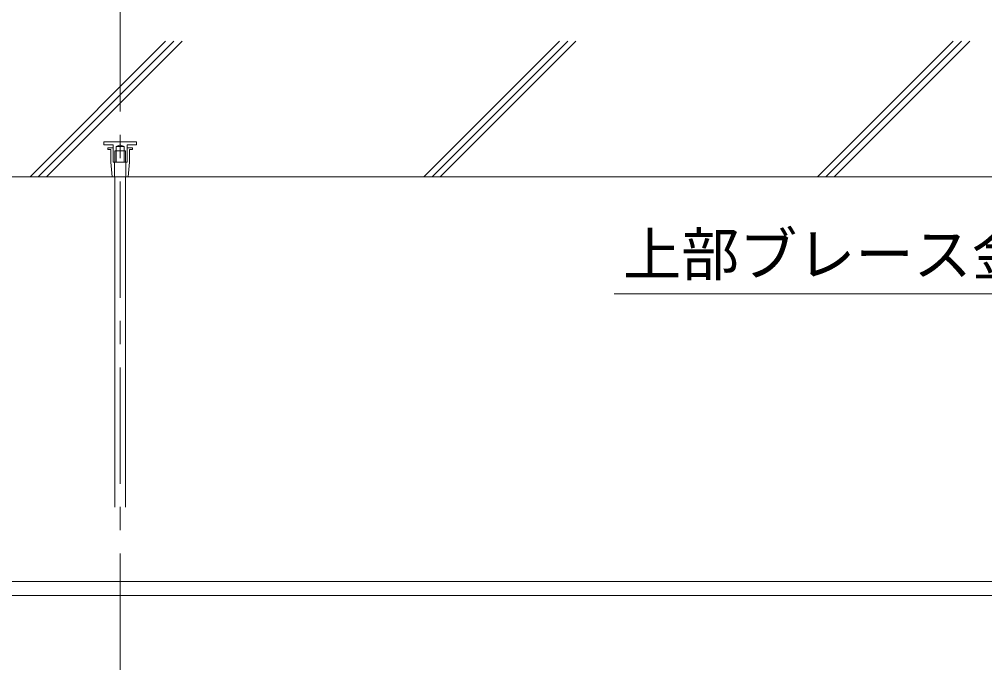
# Model space of a CAD drawing. Units: millimetres at full size, sheet at 1:20; details may follow other scales. Extents: x -4155 to 4045, y -2866 to 2834.
# Drawn here: x -166 to 665, y 1343 to 1909 of the extents above; entities that cross this region are included whole.
import ezdxf
from ezdxf.enums import TextEntityAlignment as Align

# ---------------------------------------------------------------- set-up
doc = ezdxf.new("R2010")
doc.units = ezdxf.units.MM
doc.header["$LTSCALE"] = 20
doc.linetypes.add('CHAIN1', pattern=[8, 5, -1, 1, -1])
for name, color, linetype, lineweight in [('1-0_断面', 7, 'Continuous', 9), ('1-1_寸法', 7, 'Continuous', 9), ('1-2_文字', 7, 'Continuous', 9)]:
    doc.layers.add(name, color=color, linetype=linetype, lineweight=lineweight)
doc.styles.add('ＭＳ ゴシック', font='')
doc.styles.get('ＭＳ ゴシック').set_extended_font_data('MS Gothic')

msp = doc.modelspace()

# ---------------------------------------------------------------- linework, layer by layer
at = {"layer": '1-0_断面', "color": 4, "linetype": 'CHAIN1'}
msp.add_line((-78.74, 2569.35), (-78.74, 617.05), dxfattribs=at)
at = {"layer": '1-0_断面'}
for p, q in [((-92.74, 1803.24), (-92.74, 1800.74)), ((-64.74, 1803.24), (-92.74, 1803.24)), ((-64.74, 1800.74), (-64.74, 1803.24)), ((-92.74, 1800.74), (-84.74, 1800.74)), ((-89.24, 1798.24), (-89.24, 1796.74)), ((-89.24, 1798.24), (-84.74, 1798.24)), ((-89.24, 1796.74), (-86.74, 1796.74)), ((-86.74, 1796.74), (-86.74, 1785.74)), ((-84.74, 1800.74), (-84.74, 1785.74)), ((-83.24, 1795.74), (-83.24, 1785.74)), ((-83.24, 1795.74), (-74.24, 1795.74)), ((-82.24, 1799.24), (-78.74, 1800.74)), ((-82.24, 1785.74), (-82.24, 1799.24)), ((-82.24, 1799.24), (-75.24, 1799.24)), ((-78.74, 1800.74), (-75.24, 1799.24)), ((-75.24, 1799.24), (-75.24, 1785.74)), ((-74.24, 1795.74), (-74.24, 1785.74)), ((-72.74, 1800.74), (-64.74, 1800.74)), ((-72.74, 1785.74), (-72.74, 1800.74)), ((-72.74, 1798.24), (-68.24, 1798.24)), ((-70.74, 1796.74), (-70.74, 1785.74)), ((-70.74, 1796.74), (-68.24, 1796.74)), ((-68.24, 1798.24), (-68.24, 1796.74)), ((-86.74, 1785.74), (-85.74, 1773.24)), ((-84.74, 1785.74), (-82.24, 1785.74)), ((-83.74, 1785.74), (-83.74, 1773.24)), ((-82.24, 1785.74), (-75.24, 1785.74)), ((-75.24, 1785.74), (-72.74, 1785.74)), ((-73.74, 1785.74), (-73.74, 1773.24)), ((-70.74, 1785.74), (-71.74, 1773.24)), ((-269.22, 1773.24), (3772.19, 1773.24)), ((-85.74, 1773.24), (-71.74, 1773.24)), ((-83.24, 1489.24), (-83.24, 1773.24)), ((-74.24, 1489.24), (-74.24, 1773.24))]:
    msp.add_line(p, q, dxfattribs=at)
at = {"layer": '1-1_寸法'}
for p, q in [((-156.34, 1773.24), (-39.61, 1889.98)), ((-149.27, 1773.24), (-32.53, 1889.98)), ((-142.2, 1773.24), (-25.46, 1889.98)), ((182.59, 1773.24), (299.32, 1889.98)), ((189.66, 1773.24), (306.4, 1889.98)), ((196.73, 1773.24), (313.47, 1889.98)), ((521.52, 1773.24), (638.25, 1889.98)), ((528.59, 1773.24), (645.33, 1889.98)), ((535.66, 1773.24), (652.4, 1889.98)), ((-565.12, 1425.24), (756.06, 1425.24)), ((-565.12, 1413.24), (746.85, 1413.24))]:
    msp.add_line(p, q, dxfattribs=at)
at = {"layer": '1-2_文字'}
msp.add_line((346.48, 1672.72), (764.52, 1672.72), dxfattribs=at)

# ---------------------------------------------------------------- texts
at = {"layer": '1-2_文字', "style": 'ＭＳ ゴシック'}
msp.add_text('上部ブレース金具', height=36.66, dxfattribs=at).set_placement((353.97, 1677.37), align=Align.BOTTOM_LEFT)

doc.saveas('drawing.dxf')
